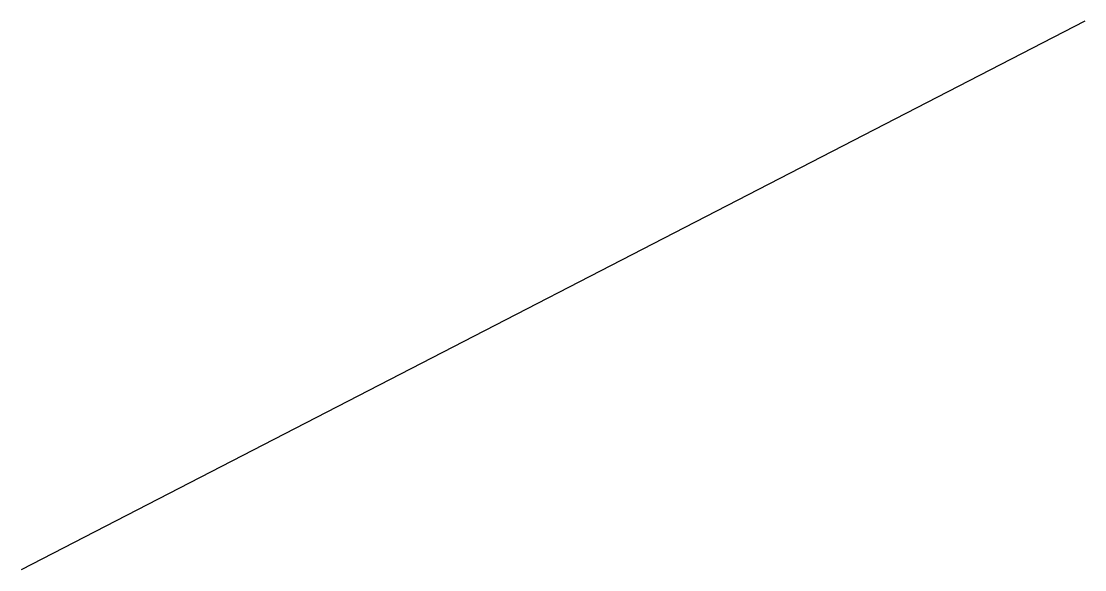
# Model space of a CAD drawing. Header units: millimetres. Extents: x -54 to -50.01, y -2.06 to 0.
import ezdxf

# ---------------------------------------------------------------- set-up
doc = ezdxf.new("R2010")
doc.units = ezdxf.units.MM
doc.layers.add('PIN_1_NIVEL_2', color=3, linetype='CONTINUOUS')

msp = doc.modelspace()

# ---------------------------------------------------------------- linework, layer by layer
at = {"layer": 'PIN_1_NIVEL_2', "color": 3}
msp.add_line((-50.006488, -0.000709), (-53.995859, -2.057784), dxfattribs=at)

doc.saveas('drawing.dxf')
